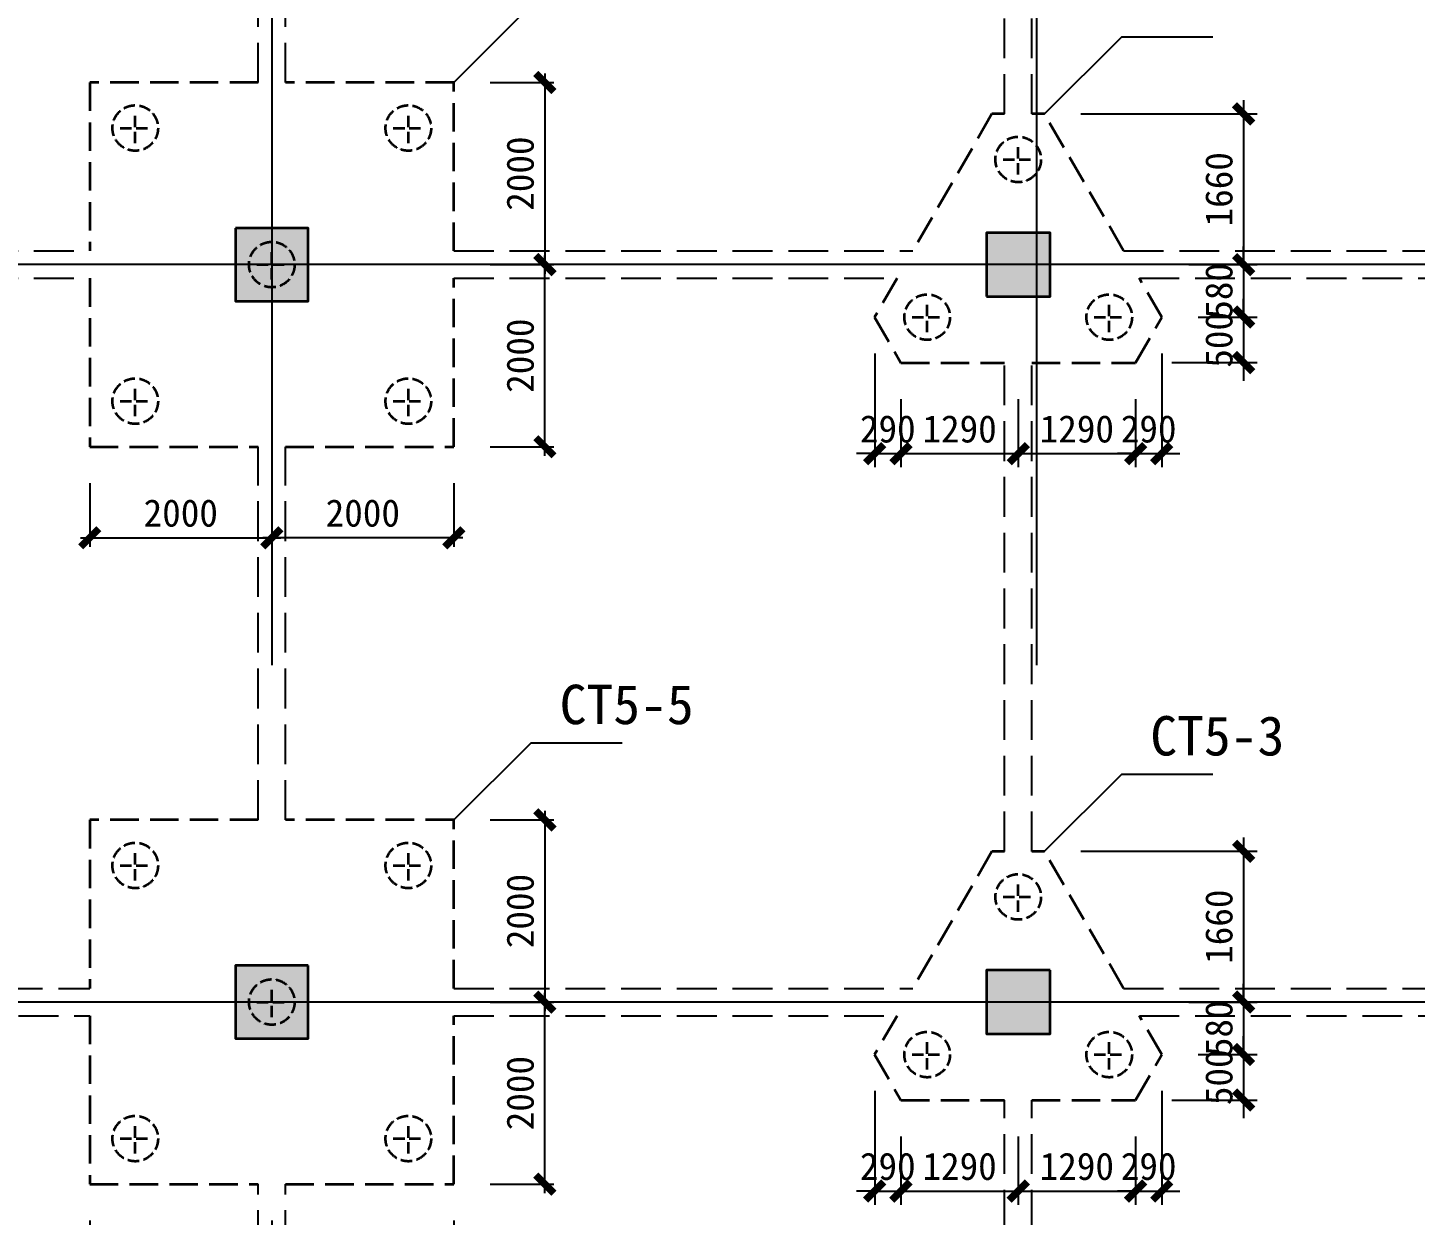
# Model space of a CAD drawing. Header units: millimetres. Extents: x -8252 to 341964, y -299084 to 206355.
# Drawn here: x 196752 to 211995, y 21424 to 34468 of the extents above; entities that cross this region are included whole.
import ezdxf

# ---------------------------------------------------------------- set-up
doc = ezdxf.new("R2010")
doc.units = ezdxf.units.MM
doc.header["$LTSCALE"] = 500
doc.header["$PDMODE"] = 2
doc.header["$PDSIZE"] = 200
doc.linetypes.add('DASH', pattern=[0.35, 0.25, -0.1])
doc.linetypes.add('DASHDOT', pattern=[25.4, 12.7, -6.35, 0, -6.35])
for name, color, linetype in [('dim____', 70, 'Continuous'), ('DOTE', 20, 'DASHDOT'), ('txt', 7, 'Continuous')]:
    doc.layers.add(name, color=color, linetype=linetype)
for name, color, linetype, lineweight in [('kz', 50, 'Continuous', 25), ('s117', 4, 'Continuous', 25), ('s121', 2, 'Continuous', 35), ('zkz', 200, 'Continuous', 35)]:
    doc.layers.add(name, color=color, linetype=linetype, lineweight=lineweight)
doc.styles.add('宋体', font='')
doc.styles.get('宋体').set_extended_font_data('宋体')
doc.dimstyles.new('ISO-25', dxfattribs={"dimtxt": 2.5, "dimasz": 2.5, "dimexe": 1.25, "dimexo": 0.625, "dimtad": 1, "dimtxsty": 'Standard', "dimcen": 2.5, "dimadec": 0, "dimazin": 0, "dimtfac": 1, "dimtmove": 0, "dimatfit": 3, "dimfxl": 1, "dimarcsym": 0})

# ---------------------------------------------------------------- blocks, each defined once
blk = doc.blocks.new('_ArchTick')
at = {"color": 0, "linetype": 'ByBlock', "const_width": 0.4}
blk.add_lwpolyline([(-0.5, -0.5), (0.5, 0.5)], dxfattribs=at)
blk = doc.blocks.new('*D366')
at = {"layer": 'Defpoints', "color": 0, "transparency": 16777216}
for p in [(201433, 31866), (202433, 31866), (201433, 29866)]:
    blk.add_point(p, dxfattribs=at)
at = {"layer": 'dim____', "color": 0, "lineweight": -2, "transparency": 16777216}
for p, q in [((201833, 31866), (202533, 31866)), ((202433, 29766), (202433, 31966)), ((201833, 29866), (202533, 29866))]:
    blk.add_line(p, q, dxfattribs=at)
at = {"layer": 'dim____', "color": 0, "lineweight": -2, "transparency": 16777216, "xscale": 200, "yscale": 200, "zscale": 200}
for p, rotation in [((202433, 31866), 90), ((202433, 29866), 270)]:
    blk.add_blockref('_ArchTick', p, dxfattribs=dict(at, rotation=rotation))
at = {"layer": 'dim____', "color": 7, "transparency": 16777216, "insert": (202163, 30866), "char_height": 300, "attachment_point": 5, "rotation": 90, "style": '宋体'}
blk.add_mtext('2000', dxfattribs=at)
blk = doc.blocks.new('*D367')
at = {"layer": 'Defpoints', "color": 0, "transparency": 16777216}
for p in [(201433, 33866), (201433, 31866), (202433, 31866)]:
    blk.add_point(p, dxfattribs=at)
at = {"layer": 'dim____', "color": 0, "lineweight": -2, "transparency": 16777216}
for p, q in [((201833, 33866), (202533, 33866)), ((202433, 33966), (202433, 31766)), ((201833, 31866), (202533, 31866))]:
    blk.add_line(p, q, dxfattribs=at)
at = {"layer": 'dim____', "color": 0, "lineweight": -2, "transparency": 16777216, "xscale": 200, "yscale": 200, "zscale": 200}
for p, rotation in [((202433, 33866), 90), ((202433, 31866), 270)]:
    blk.add_blockref('_ArchTick', p, dxfattribs=dict(at, rotation=rotation))
at = {"layer": 'dim____', "color": 7, "transparency": 16777216, "insert": (202163, 32866), "char_height": 300, "attachment_point": 5, "rotation": 90, "style": '宋体'}
blk.add_mtext('2000', dxfattribs=at)
blk = doc.blocks.new('*D368')
at = {"layer": 'Defpoints', "color": 0, "transparency": 16777216}
for p in [(197433, 29866), (199433, 29866), (199433, 28866)]:
    blk.add_point(p, dxfattribs=at)
at = {"layer": 'dim____', "color": 0, "lineweight": -2, "transparency": 16777216}
for p, q in [((197433, 29466), (197433, 28766)), ((199433, 29466), (199433, 28766)), ((197333, 28866), (199533, 28866))]:
    blk.add_line(p, q, dxfattribs=at)
at = {"layer": 'dim____', "color": 0, "lineweight": -2, "transparency": 16777216, "xscale": 200, "yscale": 200, "zscale": 200, "rotation": 180}
blk.add_blockref('_ArchTick', (197433, 28866), dxfattribs=at)
at = {"layer": 'dim____', "color": 0, "lineweight": -2, "transparency": 16777216, "xscale": 200, "yscale": 200, "zscale": 200}
blk.add_blockref('_ArchTick', (199433, 28866), dxfattribs=at)
at = {"layer": 'dim____', "color": 7, "transparency": 16777216, "insert": (198433, 29136), "char_height": 300, "attachment_point": 5, "style": '宋体'}
blk.add_mtext('2000', dxfattribs=at)
blk = doc.blocks.new('*D369')
at = {"layer": 'Defpoints', "color": 0, "transparency": 16777216}
for p in [(199433, 29866), (201433, 29866), (199433, 28866)]:
    blk.add_point(p, dxfattribs=at)
at = {"layer": 'dim____', "color": 0, "lineweight": -2, "transparency": 16777216}
for p, q in [((199433, 29466), (199433, 28766)), ((201433, 29466), (201433, 28766)), ((201533, 28866), (199333, 28866))]:
    blk.add_line(p, q, dxfattribs=at)
at = {"layer": 'dim____', "color": 0, "lineweight": -2, "transparency": 16777216, "xscale": 200, "yscale": 200, "zscale": 200, "rotation": 180}
blk.add_blockref('_ArchTick', (199433, 28866), dxfattribs=at)
at = {"layer": 'dim____', "color": 0, "lineweight": -2, "transparency": 16777216, "xscale": 200, "yscale": 200, "zscale": 200}
blk.add_blockref('_ArchTick', (201433, 28866), dxfattribs=at)
at = {"layer": 'dim____', "color": 7, "transparency": 16777216, "insert": (200433, 29136), "char_height": 300, "attachment_point": 5, "style": '宋体'}
blk.add_mtext('2000', dxfattribs=at)
blk = doc.blocks.new('*D370')
at = {"layer": 'Defpoints', "color": 0, "transparency": 16777216}
for p in [(201433, 23766), (202433, 23766), (201433, 21766)]:
    blk.add_point(p, dxfattribs=at)
at = {"layer": 'dim____', "color": 0, "lineweight": -2, "transparency": 16777216}
for p, q in [((202433, 21666), (202433, 23866)), ((201833, 23766), (202533, 23766)), ((201833, 21766), (202533, 21766))]:
    blk.add_line(p, q, dxfattribs=at)
at = {"layer": 'dim____', "color": 0, "lineweight": -2, "transparency": 16777216, "xscale": 200, "yscale": 200, "zscale": 200}
for p, rotation in [((202433, 23766), 90), ((202433, 21766), 270)]:
    blk.add_blockref('_ArchTick', p, dxfattribs=dict(at, rotation=rotation))
at = {"layer": 'dim____', "color": 7, "transparency": 16777216, "insert": (202163, 22766), "char_height": 300, "attachment_point": 5, "rotation": 90, "style": '宋体'}
blk.add_mtext('2000', dxfattribs=at)
blk = doc.blocks.new('*D371')
at = {"layer": 'Defpoints', "color": 0, "transparency": 16777216}
for p in [(201433, 25766), (201433, 23766), (202433, 23766)]:
    blk.add_point(p, dxfattribs=at)
at = {"layer": 'dim____', "color": 0, "lineweight": -2, "transparency": 16777216}
for p, q in [((201833, 25766), (202533, 25766)), ((202433, 25866), (202433, 23666)), ((201833, 23766), (202533, 23766))]:
    blk.add_line(p, q, dxfattribs=at)
at = {"layer": 'dim____', "color": 0, "lineweight": -2, "transparency": 16777216, "xscale": 200, "yscale": 200, "zscale": 200}
for p, rotation in [((202433, 25766), 90), ((202433, 23766), 270)]:
    blk.add_blockref('_ArchTick', p, dxfattribs=dict(at, rotation=rotation))
at = {"layer": 'dim____', "color": 7, "transparency": 16777216, "insert": (202163, 24766), "char_height": 300, "attachment_point": 5, "rotation": 90, "style": '宋体'}
blk.add_mtext('2000', dxfattribs=at)
blk = doc.blocks.new('*D372')
at = {"layer": 'Defpoints', "color": 0, "transparency": 16777216}
for p in [(197433, 21766), (199433, 21766), (199433, 20766)]:
    blk.add_point(p, dxfattribs=at)
at = {"layer": 'dim____', "color": 0, "lineweight": -2, "transparency": 16777216}
for p, q in [((197433, 21366), (197433, 20666)), ((199433, 21366), (199433, 20666)), ((197333, 20766), (199533, 20766))]:
    blk.add_line(p, q, dxfattribs=at)
at = {"layer": 'dim____', "color": 0, "lineweight": -2, "transparency": 16777216, "xscale": 200, "yscale": 200, "zscale": 200, "rotation": 180}
blk.add_blockref('_ArchTick', (197433, 20766), dxfattribs=at)
at = {"layer": 'dim____', "color": 0, "lineweight": -2, "transparency": 16777216, "xscale": 200, "yscale": 200, "zscale": 200}
blk.add_blockref('_ArchTick', (199433, 20766), dxfattribs=at)
at = {"layer": 'dim____', "color": 7, "transparency": 16777216, "insert": (198433, 21036), "char_height": 300, "attachment_point": 5, "style": '宋体'}
blk.add_mtext('2000', dxfattribs=at)
blk = doc.blocks.new('*D373')
at = {"layer": 'Defpoints', "color": 0, "transparency": 16777216}
for p in [(199433, 21766), (201433, 21766), (199433, 20766)]:
    blk.add_point(p, dxfattribs=at)
at = {"layer": 'dim____', "color": 0, "lineweight": -2, "transparency": 16777216}
for p, q in [((199433, 21366), (199433, 20666)), ((201433, 21366), (201433, 20666)), ((201533, 20766), (199333, 20766))]:
    blk.add_line(p, q, dxfattribs=at)
at = {"layer": 'dim____', "color": 0, "lineweight": -2, "transparency": 16777216, "xscale": 200, "yscale": 200, "zscale": 200, "rotation": 180}
blk.add_blockref('_ArchTick', (199433, 20766), dxfattribs=at)
at = {"layer": 'dim____', "color": 0, "lineweight": -2, "transparency": 16777216, "xscale": 200, "yscale": 200, "zscale": 200}
blk.add_blockref('_ArchTick', (201433, 20766), dxfattribs=at)
at = {"layer": 'dim____', "color": 7, "transparency": 16777216, "insert": (200433, 21036), "char_height": 300, "attachment_point": 5, "style": '宋体'}
blk.add_mtext('2000', dxfattribs=at)
blk = doc.blocks.new('*D469')
at = {"layer": 'Defpoints', "color": 0, "transparency": 16777216}
for p in [(206056, 31290), (206344, 30790), (206344, 29790)]:
    blk.add_point(p, dxfattribs=at)
at = {"layer": 'dim____', "color": 0, "lineweight": -2, "transparency": 16777216}
for p, q in [((206056, 30890), (206056, 29640)), ((206344, 30390), (206344, 29640)), ((206056, 29790), (205856, 29790)), ((206056, 29790), (206344, 29790)), ((206344, 29790), (206544, 29790))]:
    blk.add_line(p, q, dxfattribs=at)
at = {"layer": 'dim____', "color": 0, "lineweight": -2, "transparency": 16777216, "xscale": 200, "yscale": 200, "zscale": 200}
blk.add_blockref('_ArchTick', (206056, 29790), dxfattribs=at)
at = {"layer": 'dim____', "color": 0, "lineweight": -2, "transparency": 16777216, "xscale": 200, "yscale": 200, "zscale": 200, "rotation": 180}
blk.add_blockref('_ArchTick', (206344, 29790), dxfattribs=at)
at = {"layer": 'dim____', "color": 7, "transparency": 16777216, "insert": (206200, 30060), "char_height": 300, "attachment_point": 5, "style": '宋体'}
blk.add_mtext('290', dxfattribs=at)
blk = doc.blocks.new('*D470')
at = {"layer": 'Defpoints', "color": 0, "transparency": 16777216}
for p in [(206344, 30790), (207633, 30790), (207633, 29790)]:
    blk.add_point(p, dxfattribs=at)
at = {"layer": 'dim____', "color": 0, "lineweight": -2, "transparency": 16777216}
for p, q in [((206344, 30390), (206344, 29640)), ((207633, 30390), (207633, 29640)), ((206194, 29790), (207783, 29790))]:
    blk.add_line(p, q, dxfattribs=at)
at = {"layer": 'dim____', "color": 0, "lineweight": -2, "transparency": 16777216, "xscale": 200, "yscale": 200, "zscale": 200, "rotation": 180}
blk.add_blockref('_ArchTick', (206344, 29790), dxfattribs=at)
at = {"layer": 'dim____', "color": 0, "lineweight": -2, "transparency": 16777216, "xscale": 200, "yscale": 200, "zscale": 200}
blk.add_blockref('_ArchTick', (207633, 29790), dxfattribs=at)
at = {"layer": 'dim____', "color": 7, "transparency": 16777216, "insert": (206989, 30060), "char_height": 300, "attachment_point": 5, "style": '宋体'}
blk.add_mtext('1290', dxfattribs=at)
blk = doc.blocks.new('*D471')
at = {"layer": 'Defpoints', "color": 0, "transparency": 16777216}
for p in [(207633, 30790), (208922, 30790), (208922, 29790)]:
    blk.add_point(p, dxfattribs=at)
at = {"layer": 'dim____', "color": 0, "lineweight": -2, "transparency": 16777216}
for p, q in [((207633, 30390), (207633, 29640)), ((208922, 30390), (208922, 29640)), ((207483, 29790), (209072, 29790))]:
    blk.add_line(p, q, dxfattribs=at)
at = {"layer": 'dim____', "color": 0, "lineweight": -2, "transparency": 16777216, "xscale": 200, "yscale": 200, "zscale": 200, "rotation": 180}
blk.add_blockref('_ArchTick', (207633, 29790), dxfattribs=at)
at = {"layer": 'dim____', "color": 0, "lineweight": -2, "transparency": 16777216, "xscale": 200, "yscale": 200, "zscale": 200}
blk.add_blockref('_ArchTick', (208922, 29790), dxfattribs=at)
at = {"layer": 'dim____', "color": 7, "transparency": 16777216, "insert": (208277, 30060), "char_height": 300, "attachment_point": 5, "style": '宋体'}
blk.add_mtext('1290', dxfattribs=at)
blk = doc.blocks.new('*D472')
at = {"layer": 'Defpoints', "color": 0, "transparency": 16777216}
for p in [(209210, 31290), (208922, 30790), (209210, 29790)]:
    blk.add_point(p, dxfattribs=at)
at = {"layer": 'dim____', "color": 0, "lineweight": -2, "transparency": 16777216}
for p, q in [((209210, 30890), (209210, 29640)), ((208922, 30390), (208922, 29640)), ((208922, 29790), (208722, 29790)), ((208922, 29790), (209210, 29790)), ((209210, 29790), (209410, 29790))]:
    blk.add_line(p, q, dxfattribs=at)
at = {"layer": 'dim____', "color": 0, "lineweight": -2, "transparency": 16777216, "xscale": 200, "yscale": 200, "zscale": 200}
blk.add_blockref('_ArchTick', (208922, 29790), dxfattribs=at)
at = {"layer": 'dim____', "color": 0, "lineweight": -2, "transparency": 16777216, "xscale": 200, "yscale": 200, "zscale": 200, "rotation": 180}
blk.add_blockref('_ArchTick', (209210, 29790), dxfattribs=at)
at = {"layer": 'dim____', "color": 7, "transparency": 16777216, "insert": (209066, 30060), "char_height": 300, "attachment_point": 5, "style": '宋体'}
blk.add_mtext('290', dxfattribs=at)
blk = doc.blocks.new('*D473')
at = {"layer": 'Defpoints', "color": 0, "transparency": 16777216}
for p in [(207922, 33522), (209109, 31866), (210109, 31866)]:
    blk.add_point(p, dxfattribs=at)
at = {"layer": 'dim____', "color": 0, "lineweight": -2, "transparency": 16777216}
for p, q in [((210109, 33672), (210109, 31716)), ((208322, 33522), (210259, 33522)), ((209509, 31866), (210259, 31866))]:
    blk.add_line(p, q, dxfattribs=at)
at = {"layer": 'dim____', "color": 0, "lineweight": -2, "transparency": 16777216, "xscale": 200, "yscale": 200, "zscale": 200}
for p, rotation in [((210109, 33522), 90), ((210109, 31866), 270)]:
    blk.add_blockref('_ArchTick', p, dxfattribs=dict(at, rotation=rotation))
at = {"layer": 'dim____', "color": 7, "transparency": 16777216, "insert": (209839, 32694), "char_height": 300, "attachment_point": 5, "rotation": 90, "style": '宋体'}
blk.add_mtext('1660', dxfattribs=at)
blk = doc.blocks.new('*D474')
at = {"layer": 'Defpoints', "color": 0, "transparency": 16777216}
for p in [(209109, 31866), (209210, 31290), (210109, 31290)]:
    blk.add_point(p, dxfattribs=at)
at = {"layer": 'dim____', "color": 0, "lineweight": -2, "transparency": 16777216}
for p, q in [((210109, 31866), (210109, 32066)), ((209509, 31866), (210259, 31866)), ((210109, 31866), (210109, 31290)), ((209610, 31290), (210259, 31290)), ((210109, 31290), (210109, 31090))]:
    blk.add_line(p, q, dxfattribs=at)
at = {"layer": 'dim____', "color": 0, "lineweight": -2, "transparency": 16777216, "xscale": 200, "yscale": 200, "zscale": 200}
for p, rotation in [((210109, 31866), 270), ((210109, 31290), 90)]:
    blk.add_blockref('_ArchTick', p, dxfattribs=dict(at, rotation=rotation))
at = {"layer": 'dim____', "color": 7, "transparency": 16777216, "insert": (209839, 31578), "char_height": 300, "attachment_point": 5, "rotation": 90, "style": '宋体'}
blk.add_mtext('580', dxfattribs=at)
blk = doc.blocks.new('*D475')
at = {"layer": 'Defpoints', "color": 0, "transparency": 16777216}
for p in [(209210, 31290), (208922, 30790), (210109, 30790)]:
    blk.add_point(p, dxfattribs=at)
at = {"layer": 'dim____', "color": 0, "lineweight": -2, "transparency": 16777216}
for p, q in [((210109, 31290), (210109, 31490)), ((209610, 31290), (210259, 31290)), ((210109, 31290), (210109, 30790)), ((209322, 30790), (210259, 30790)), ((210109, 30790), (210109, 30590))]:
    blk.add_line(p, q, dxfattribs=at)
at = {"layer": 'dim____', "color": 0, "lineweight": -2, "transparency": 16777216, "xscale": 200, "yscale": 200, "zscale": 200}
for p, rotation in [((210109, 31290), 270), ((210109, 30790), 90)]:
    blk.add_blockref('_ArchTick', p, dxfattribs=dict(at, rotation=rotation))
at = {"layer": 'dim____', "color": 7, "transparency": 16777216, "insert": (209839, 31040), "char_height": 300, "attachment_point": 5, "rotation": 90, "style": '宋体'}
blk.add_mtext('500', dxfattribs=at)
blk = doc.blocks.new('*D476')
at = {"layer": 'Defpoints', "color": 0, "transparency": 16777216}
for p in [(206056, 23190), (206344, 22690), (206344, 21690)]:
    blk.add_point(p, dxfattribs=at)
at = {"layer": 'dim____', "color": 0, "lineweight": -2, "transparency": 16777216}
for p, q in [((206056, 22790), (206056, 21540)), ((206344, 22290), (206344, 21540)), ((206056, 21690), (205856, 21690)), ((206056, 21690), (206344, 21690)), ((206344, 21690), (206544, 21690))]:
    blk.add_line(p, q, dxfattribs=at)
at = {"layer": 'dim____', "color": 0, "lineweight": -2, "transparency": 16777216, "xscale": 200, "yscale": 200, "zscale": 200}
blk.add_blockref('_ArchTick', (206056, 21690), dxfattribs=at)
at = {"layer": 'dim____', "color": 0, "lineweight": -2, "transparency": 16777216, "xscale": 200, "yscale": 200, "zscale": 200, "rotation": 180}
blk.add_blockref('_ArchTick', (206344, 21690), dxfattribs=at)
at = {"layer": 'dim____', "color": 7, "transparency": 16777216, "insert": (206200, 21960), "char_height": 300, "attachment_point": 5, "style": '宋体'}
blk.add_mtext('290', dxfattribs=at)
blk = doc.blocks.new('*D477')
at = {"layer": 'Defpoints', "color": 0, "transparency": 16777216}
for p in [(206344, 22690), (207633, 22690), (207633, 21690)]:
    blk.add_point(p, dxfattribs=at)
at = {"layer": 'dim____', "color": 0, "lineweight": -2, "transparency": 16777216}
for p, q in [((206344, 22290), (206344, 21540)), ((207633, 22290), (207633, 21540)), ((206194, 21690), (207783, 21690))]:
    blk.add_line(p, q, dxfattribs=at)
at = {"layer": 'dim____', "color": 0, "lineweight": -2, "transparency": 16777216, "xscale": 200, "yscale": 200, "zscale": 200, "rotation": 180}
blk.add_blockref('_ArchTick', (206344, 21690), dxfattribs=at)
at = {"layer": 'dim____', "color": 0, "lineweight": -2, "transparency": 16777216, "xscale": 200, "yscale": 200, "zscale": 200}
blk.add_blockref('_ArchTick', (207633, 21690), dxfattribs=at)
at = {"layer": 'dim____', "color": 7, "transparency": 16777216, "insert": (206989, 21960), "char_height": 300, "attachment_point": 5, "style": '宋体'}
blk.add_mtext('1290', dxfattribs=at)
blk = doc.blocks.new('*D478')
at = {"layer": 'Defpoints', "color": 0, "transparency": 16777216}
for p in [(207633, 22690), (208922, 22690), (208922, 21690)]:
    blk.add_point(p, dxfattribs=at)
at = {"layer": 'dim____', "color": 0, "lineweight": -2, "transparency": 16777216}
for p, q in [((207633, 22290), (207633, 21540)), ((208922, 22290), (208922, 21540)), ((207483, 21690), (209072, 21690))]:
    blk.add_line(p, q, dxfattribs=at)
at = {"layer": 'dim____', "color": 0, "lineweight": -2, "transparency": 16777216, "xscale": 200, "yscale": 200, "zscale": 200, "rotation": 180}
blk.add_blockref('_ArchTick', (207633, 21690), dxfattribs=at)
at = {"layer": 'dim____', "color": 0, "lineweight": -2, "transparency": 16777216, "xscale": 200, "yscale": 200, "zscale": 200}
blk.add_blockref('_ArchTick', (208922, 21690), dxfattribs=at)
at = {"layer": 'dim____', "color": 7, "transparency": 16777216, "insert": (208277, 21960), "char_height": 300, "attachment_point": 5, "style": '宋体'}
blk.add_mtext('1290', dxfattribs=at)
blk = doc.blocks.new('*D479')
at = {"layer": 'Defpoints', "color": 0, "transparency": 16777216}
for p in [(209210, 23190), (208922, 22690), (209210, 21690)]:
    blk.add_point(p, dxfattribs=at)
at = {"layer": 'dim____', "color": 0, "lineweight": -2, "transparency": 16777216}
for p, q in [((209210, 22790), (209210, 21540)), ((208922, 22290), (208922, 21540)), ((208922, 21690), (208722, 21690)), ((208922, 21690), (209210, 21690)), ((209210, 21690), (209410, 21690))]:
    blk.add_line(p, q, dxfattribs=at)
at = {"layer": 'dim____', "color": 0, "lineweight": -2, "transparency": 16777216, "xscale": 200, "yscale": 200, "zscale": 200}
blk.add_blockref('_ArchTick', (208922, 21690), dxfattribs=at)
at = {"layer": 'dim____', "color": 0, "lineweight": -2, "transparency": 16777216, "xscale": 200, "yscale": 200, "zscale": 200, "rotation": 180}
blk.add_blockref('_ArchTick', (209210, 21690), dxfattribs=at)
at = {"layer": 'dim____', "color": 7, "transparency": 16777216, "insert": (209066, 21960), "char_height": 300, "attachment_point": 5, "style": '宋体'}
blk.add_mtext('290', dxfattribs=at)
blk = doc.blocks.new('*D480')
at = {"layer": 'Defpoints', "color": 0, "transparency": 16777216}
for p in [(207922, 25422), (209109, 23766), (210109, 23766)]:
    blk.add_point(p, dxfattribs=at)
at = {"layer": 'dim____', "color": 0, "lineweight": -2, "transparency": 16777216}
for p, q in [((210109, 25572), (210109, 23616)), ((208322, 25422), (210259, 25422)), ((209509, 23766), (210259, 23766))]:
    blk.add_line(p, q, dxfattribs=at)
at = {"layer": 'dim____', "color": 0, "lineweight": -2, "transparency": 16777216, "xscale": 200, "yscale": 200, "zscale": 200}
for p, rotation in [((210109, 25422), 90), ((210109, 23766), 270)]:
    blk.add_blockref('_ArchTick', p, dxfattribs=dict(at, rotation=rotation))
at = {"layer": 'dim____', "color": 7, "transparency": 16777216, "insert": (209839, 24594), "char_height": 300, "attachment_point": 5, "rotation": 90, "style": '宋体'}
blk.add_mtext('1660', dxfattribs=at)
blk = doc.blocks.new('*D481')
at = {"layer": 'Defpoints', "color": 0, "transparency": 16777216}
for p in [(209109, 23766), (209210, 23190), (210109, 23190)]:
    blk.add_point(p, dxfattribs=at)
at = {"layer": 'dim____', "color": 0, "lineweight": -2, "transparency": 16777216}
for p, q in [((210109, 23766), (210109, 23966)), ((209509, 23766), (210259, 23766)), ((210109, 23766), (210109, 23190)), ((209610, 23190), (210259, 23190)), ((210109, 23190), (210109, 22990))]:
    blk.add_line(p, q, dxfattribs=at)
at = {"layer": 'dim____', "color": 0, "lineweight": -2, "transparency": 16777216, "xscale": 200, "yscale": 200, "zscale": 200}
for p, rotation in [((210109, 23766), 270), ((210109, 23190), 90)]:
    blk.add_blockref('_ArchTick', p, dxfattribs=dict(at, rotation=rotation))
at = {"layer": 'dim____', "color": 7, "transparency": 16777216, "insert": (209839, 23478), "char_height": 300, "attachment_point": 5, "rotation": 90, "style": '宋体'}
blk.add_mtext('580', dxfattribs=at)
blk = doc.blocks.new('*D482')
at = {"layer": 'Defpoints', "color": 0, "transparency": 16777216}
for p in [(209210, 23190), (208922, 22690), (210109, 22690)]:
    blk.add_point(p, dxfattribs=at)
at = {"layer": 'dim____', "color": 0, "lineweight": -2, "transparency": 16777216}
for p, q in [((210109, 23190), (210109, 23390)), ((209610, 23190), (210259, 23190)), ((210109, 23190), (210109, 22690)), ((209322, 22690), (210259, 22690)), ((210109, 22690), (210109, 22490))]:
    blk.add_line(p, q, dxfattribs=at)
at = {"layer": 'dim____', "color": 0, "lineweight": -2, "transparency": 16777216, "xscale": 200, "yscale": 200, "zscale": 200}
for p, rotation in [((210109, 23190), 270), ((210109, 22690), 90)]:
    blk.add_blockref('_ArchTick', p, dxfattribs=dict(at, rotation=rotation))
at = {"layer": 'dim____', "color": 7, "transparency": 16777216, "insert": (209839, 22940), "char_height": 300, "attachment_point": 5, "rotation": 90, "style": '宋体'}
blk.add_mtext('500', dxfattribs=at)

msp = doc.modelspace()

# ---------------------------------------------------------------- hatches: boundary and pattern name
at = {"layer": 'kz'}
h = msp.add_hatch(color=52, dxfattribs=at)
h.dxf.hatch_style = 1
h.paths.add_polyline_path([(199033.088, 32266.423), (199033.088, 31466.423), (199833.088, 31466.423), (199833.088, 32266.423)])
h = msp.add_hatch(color=52, dxfattribs=at)
h.dxf.hatch_style = 1
h.paths.add_polyline_path([(207283.088, 31516.423), (207983.088, 31516.423), (207983.088, 32216.423), (207283.088, 32216.423)])
h = msp.add_hatch(color=52, dxfattribs=at)
h.dxf.hatch_style = 1
h.paths.add_polyline_path([(199833.088, 24166.423), (199033.088, 24166.423), (199033.088, 23366.423), (199833.088, 23366.423)])
h = msp.add_hatch(color=52, dxfattribs=at)
h.dxf.hatch_style = 1
h.paths.add_polyline_path([(207983.088, 24116.423), (207283.088, 24116.423), (207283.088, 23416.423), (207983.088, 23416.423)])

# ---------------------------------------------------------------- linework, layer by layer
at = {"layer": 'DOTE', "ltscale": 5}
for p, q in [((199433.088, 59216.423), (199433.088, -2133.577)), ((207833.088, 59216.423), (207833.088, -2133.577)), ((222433.088, 31866.423), (143483.088, 31866.423)), ((222433.088, 23766.423), (143483.088, 23766.423))]:
    msp.add_line(p, q, dxfattribs=at)
at = {"layer": 'kz', "lineweight": 35}
for points in [[(199033.088, 32266.423), (199033.088, 31466.423), (199833.088, 31466.423), (199833.088, 32266.423)], [(207283.088, 31516.423), (207983.088, 31516.423), (207983.088, 32216.423), (207283.088, 32216.423)], [(199833.088, 24166.423), (199033.088, 24166.423), (199033.088, 23366.423), (199833.088, 23366.423)], [(207983.088, 24116.423), (207283.088, 24116.423), (207283.088, 23416.423), (207983.088, 23416.423)]]:
    msp.add_lwpolyline(points, close=True, dxfattribs=at)
at = {"layer": 's117', "linetype": 'DASH', "ltscale": 3.5}
for p, q in [((207483.088, 33521.124), (207483.088, 36716.423)), ((207783.088, 33521.124), (207783.088, 36716.423)), ((199283.088, 33866.423), (199283.088, 35716.423)), ((199583.088, 33866.423), (199583.088, 35716.423)), ((192533.088, 32016.423), (197433.088, 32016.423)), ((201433.088, 32016.423), (206475.673, 32016.423)), ((208790.504, 32016.423), (213133.088, 32016.423)), ((192533.088, 31716.423), (197433.088, 31716.423)), ((201433.088, 31716.423), (206302.468, 31716.423)), ((208963.709, 31716.423), (213133.088, 31716.423)), ((207483.088, 25421.124), (207483.088, 30789.073)), ((207783.088, 25421.124), (207783.088, 30789.073)), ((199283.088, 25766.423), (199283.088, 29866.423)), ((199583.088, 25766.423), (199583.088, 29866.423)), ((192190.504, 23916.423), (197433.088, 23916.423)), ((201433.088, 23916.423), (206475.673, 23916.423)), ((208790.504, 23916.423), (213133.088, 23916.423)), ((192363.709, 23616.423), (197433.088, 23616.423)), ((201433.088, 23616.423), (206302.468, 23616.423)), ((208963.709, 23616.423), (213133.088, 23616.423)), ((207483.088, 18816.423), (207483.088, 22689.073)), ((207783.088, 18816.423), (207783.088, 22689.073)), ((199283.088, 19816.423), (199283.088, 21766.423)), ((199583.088, 19816.423), (199583.088, 21766.423))]:
    msp.add_line(p, q, dxfattribs=at)
at = {"layer": 's121', "linetype": 'DASH', "ltscale": 2.5}
for points in [[(199283.088, 33866.423), (197433.088, 33866.423), (197433.088, 32016.423)], [(201433.088, 32016.423), (201433.088, 33866.423), (199583.088, 33866.423)], [(207483.088, 33521.124), (207344.412, 33521.124), (206475.673, 32016.423)], [(208790.504, 32016.423), (207921.764, 33521.124), (207783.088, 33521.124)], [(197433.088, 31716.423), (197433.088, 29866.423), (199283.088, 29866.423)], [(199583.088, 29866.423), (201433.088, 29866.423), (201433.088, 31716.423)], [(206302.468, 31716.423), (206055.737, 31289.072), (206344.412, 30789.072), (207483.088, 30789.073)], [(207783.088, 30789.073), (208921.764, 30789.074), (209210.44, 31289.074), (208963.709, 31716.423)], [(199283.088, 25766.423), (197433.088, 25766.423), (197433.088, 23916.423)], [(201433.088, 23916.423), (201433.088, 25766.423), (199583.088, 25766.423)], [(207483.088, 25421.124), (207344.412, 25421.124), (206475.673, 23916.423)], [(208790.504, 23916.423), (207921.764, 25421.124), (207783.088, 25421.124)], [(197433.088, 23616.423), (197433.088, 21766.423), (199283.088, 21766.423)], [(199583.088, 21766.423), (201433.088, 21766.423), (201433.088, 23616.423)], [(206302.468, 23616.423), (206055.737, 23189.072), (206344.412, 22689.072), (207483.088, 22689.073)], [(207783.088, 22689.073), (208921.764, 22689.074), (209210.44, 23189.074), (208963.709, 23616.423)]]:
    msp.add_lwpolyline(points, dxfattribs=at)
at = {"layer": 'txt'}
for points in [[(201433.088, 33866.423), (202281.616, 34714.951), (203281.616, 34714.951)], [(207921.764, 33521.124), (208770.292, 34369.653), (209770.292, 34369.653)], [(201433.088, 25766.423), (202281.616, 26614.951), (203281.616, 26614.951)], [(207921.576, 25422.124), (208770.105, 26270.652), (209770.105, 26270.652)]]:
    msp.add_lwpolyline(points, dxfattribs=at)
at = {"layer": 'zkz', "linetype": 'DASH'}
for p, q in [((197933.088, 33201.423), (197933.088, 33531.423)), ((200933.088, 33201.423), (200933.088, 33531.423)), ((197768.088, 33366.423), (198098.088, 33366.423)), ((200768.088, 33366.423), (201098.088, 33366.423)), ((207633.088, 32856.124), (207633.088, 33186.124)), ((207468.088, 33021.124), (207798.088, 33021.124)), ((199433.088, 31701.423), (199433.088, 32031.423)), ((199268.088, 31866.423), (199598.088, 31866.423)), ((206633.088, 31124.074), (206633.088, 31454.074)), ((208633.088, 31124.074), (208633.088, 31454.074)), ((206468.088, 31289.074), (206798.088, 31289.074)), ((208468.088, 31289.074), (208798.088, 31289.074)), ((197933.088, 30201.423), (197933.088, 30531.423)), ((200933.088, 30201.423), (200933.088, 30531.423)), ((197768.088, 30366.423), (198098.088, 30366.423)), ((200768.088, 30366.423), (201098.088, 30366.423)), ((197933.088, 25101.423), (197933.088, 25431.423)), ((200933.088, 25101.423), (200933.088, 25431.423)), ((197768.088, 25266.423), (198098.088, 25266.423)), ((200768.088, 25266.423), (201098.088, 25266.423)), ((207633.088, 24756.124), (207633.088, 25086.124)), ((207468.088, 24921.124), (207798.088, 24921.124)), ((199433.088, 23601.423), (199433.088, 23931.423)), ((199268.088, 23766.423), (199598.088, 23766.423)), ((206633.088, 23024.074), (206633.088, 23354.074)), ((208633.088, 23024.074), (208633.088, 23354.074)), ((206468.088, 23189.074), (206798.088, 23189.074)), ((208468.088, 23189.074), (208798.088, 23189.074)), ((197933.088, 22101.423), (197933.088, 22431.423)), ((200933.088, 22101.423), (200933.088, 22431.423)), ((197768.088, 22266.423), (198098.088, 22266.423)), ((200768.088, 22266.423), (201098.088, 22266.423))]:
    msp.add_line(p, q, dxfattribs=at)
for centre in [(197933.088, 33366.423), (200933.088, 33366.423), (207633.088, 33021.124), (199433.088, 31866.423), (206633.088, 31289.074), (208633.088, 31289.074), (197933.088, 30366.423), (200933.088, 30366.423), (197933.088, 25266.423), (200933.088, 25266.423), (207633.088, 24921.124), (199433.088, 23766.423), (206633.088, 23189.074), (208633.088, 23189.074), (197933.088, 22266.423), (200933.088, 22266.423)]:
    msp.add_circle(centre, 250, dxfattribs=at)

# ---------------------------------------------------------------- texts
at = {"layer": 'txt', "char_height": 433, "width": 1000, "attachment_point": 5}
for s, insert in [('CT5-5', (203331.778, 27031.684)), ('CT5-3', (209820.266, 26687.385))]:
    msp.add_mtext(s, dxfattribs=dict(at, insert=insert))

# ---------------------------------------------------------------- dimensions: what is measured, and where the dimension line sits
at = {"layer": 'dim____'}
for p1, p2, distance, picture, middle in [((201433.088, 33866.423), (201433.088, 31866.423), 1000, '*D367', (202163.088, 32866.423)), ((201433.088, 29866.423), (201433.088, 31866.423), -1000, '*D366', (202163.088, 30866.423)), ((197433.088, 29866.423), (199433.088, 29866.423), -1000, '*D368', (198433.088, 29136.423)), ((201433.088, 29866.423), (199433.088, 29866.423), 1000, '*D369', (200433.088, 29136.423)), ((201433.088, 25766.423), (201433.088, 23766.423), 1000, '*D371', (202163.088, 24766.423)), ((201433.088, 21766.423), (201433.088, 23766.423), -1000, '*D370', (202163.088, 22766.423)), ((197433.088, 21766.423), (199433.088, 21766.423), -1000, '*D372', (198433.088, 21036.423)), ((201433.088, 21766.423), (199433.088, 21766.423), 1000, '*D373', (200433.088, 21036.423))]:
    dim = msp.add_aligned_dim(p1=p1, p2=p2, distance=distance, dimstyle='ISO-25', override={"dimtxt": 300, "dimasz": 200, "dimexe": 100, "dimexo": 400, "dimgap": 120, "dimrnd": 10, "dimtxsty": '宋体', "dimblk1": 'ArchTick', "dimblk2": 'ArchTick', "dimsah": 1, "dimdle": 100, "dimclrt": 7, "dimtix": 1}, dxfattribs=at)
    dim.commit()
    dim.dimension.update_dxf_attribs({"geometry": picture, "text_midpoint": middle})
for base, p1, p2, picture, middle in [((210109.012, 31866.423), (207921.576, 33522.124), (209109.012, 31866.423), '*D473', (209839.012, 32694.273)), ((210109.012, 31290.073), (209109.012, 31866.423), (209210.25, 31290.073), '*D474', (209839.012, 31578.248)), ((210109.012, 30790.073), (209210.25, 31290.073), (208921.576, 30790.073), '*D475', (209839.012, 31040.073)), ((210109.012, 23766.423), (207921.576, 25422.124), (209109.012, 23766.423), '*D480', (209839.012, 24594.273)), ((210109.012, 23190.073), (209109.012, 23766.423), (209210.25, 23190.073), '*D481', (209839.012, 23478.248)), ((210109.012, 22690.073), (209210.25, 23190.073), (208921.576, 22690.073), '*D482', (209839.012, 22940.073))]:
    dim = msp.add_linear_dim(base=base, p1=p1, p2=p2, angle=90, dimstyle='ISO-25', override={"dimtxt": 300, "dimasz": 200, "dimexe": 150, "dimexo": 400, "dimgap": 120, "dimtad": 1, "dimrnd": 10, "dimtxsty": '宋体', "dimblk1": 'ArchTick', "dimblk2": 'ArchTick', "dimsah": 1, "dimdle": 150, "dimclrt": 7, "dimtix": 1, "dimtmove": 0}, dxfattribs=at)
    dim.commit()
    dim.dimension.update_dxf_attribs({"geometry": picture, "text_midpoint": middle})
for base, p1, p2, picture, middle in [((206344.225, 29790.072), (206055.551, 31290.072), (206344.225, 30790.072), '*D469', (206199.888, 30060.072)), ((209210.25, 29790.072), (208921.576, 30790.073), (209210.25, 31290.073), '*D472', (209065.913, 30060.072)), ((207633.086, 29790.072), (206344.225, 30790.072), (207633.086, 30790.072), '*D470', (206988.655, 30060.072)), ((208921.576, 29790.072), (207633.086, 30790.072), (208921.576, 30790.073), '*D471', (208277.331, 30060.072)), ((206344.225, 21690.072), (206055.551, 23190.072), (206344.225, 22690.072), '*D476', (206199.888, 21960.072)), ((209210.25, 21690.072), (208921.576, 22690.073), (209210.25, 23190.073), '*D479', (209065.913, 21960.072)), ((207633.086, 21690.072), (206344.225, 22690.072), (207633.086, 22690.072), '*D477', (206988.655, 21960.072)), ((208921.576, 21690.072), (207633.086, 22690.072), (208921.576, 22690.073), '*D478', (208277.331, 21960.072))]:
    dim = msp.add_linear_dim(base=base, p1=p1, p2=p2, dimstyle='ISO-25', override={"dimtxt": 300, "dimasz": 200, "dimexe": 150, "dimexo": 400, "dimgap": 120, "dimtad": 1, "dimrnd": 10, "dimtxsty": '宋体', "dimblk1": 'ArchTick', "dimblk2": 'ArchTick', "dimsah": 1, "dimdle": 150, "dimclrt": 7, "dimtix": 1, "dimtmove": 0}, dxfattribs=at)
    dim.commit()
    dim.dimension.update_dxf_attribs({"geometry": picture, "text_midpoint": middle})

doc.saveas('drawing.dxf')
